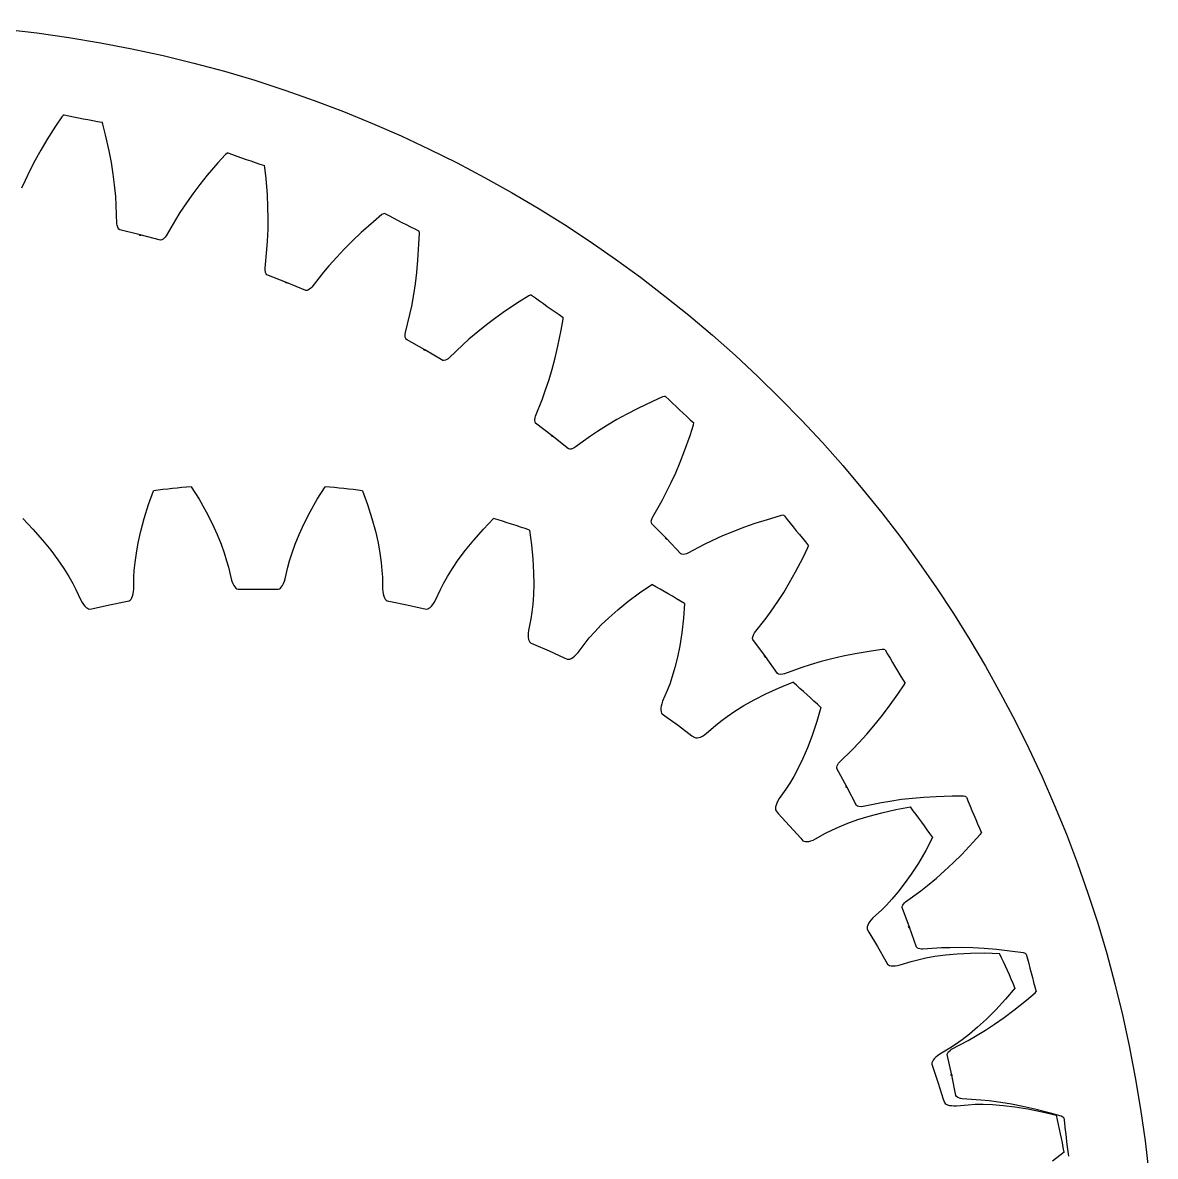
# Model space of a CAD drawing. Extents: x -25 to 25, y -25 to 25.
# Drawn here: x 2.91 to 25, y 2.88 to 25 of the extents above; entities that cross this region are included whole.
import ezdxf

# ---------------------------------------------------------------- set-up
doc = ezdxf.new("R2010")
doc.units = 0

msp = doc.modelspace()

# ---------------------------------------------------------------- linework, layer by layer
msp.add_circle((0, 0), 25)
msp.add_circle((0, 0), 25)
at = {"layer": 'layer0'}
for p, q in [((6.195, 15.947), (6.347, 15.702)), ((8.653, 15.702), (8.805, 15.947)), ((5.364, 15.598), (5.461, 15.87)), ((9.539, 15.87), (9.636, 15.598)), ((5.279, 15.329), (5.364, 15.598)), ((6.347, 15.702), (6.486, 15.456)), ((8.514, 15.456), (8.653, 15.702)), ((9.636, 15.598), (9.721, 15.329)), ((2.908, 15.327), (3.107, 15.119)), ((5.212, 15.081), (5.279, 15.329)), ((6.486, 15.456), (6.602, 15.227)), ((8.398, 15.227), (8.514, 15.456)), ((9.721, 15.329), (9.788, 15.081)), ((11.893, 15.119), (12.092, 15.327)), ((3.107, 15.119), (3.294, 14.907)), ((5.161, 14.855), (5.212, 15.081)), ((6.602, 15.227), (6.699, 15.016)), ((8.301, 15.016), (8.398, 15.227)), ((9.788, 15.081), (9.839, 14.855)), ((11.706, 14.907), (11.893, 15.119)), ((12.793, 15.099), (12.833, 14.813)), ((3.294, 14.907), (3.456, 14.708)), ((5.125, 14.652), (5.161, 14.855)), ((6.699, 15.016), (6.777, 14.826)), ((6.777, 14.826), (6.839, 14.655)), ((8.161, 14.655), (8.223, 14.826)), ((8.223, 14.826), (8.301, 15.016)), ((9.839, 14.855), (9.875, 14.652)), ((11.544, 14.708), (11.706, 14.907)), ((3.456, 14.708), (3.595, 14.522)), ((5.1, 14.472), (5.125, 14.652)), ((6.839, 14.655), (6.886, 14.504)), ((8.114, 14.504), (8.161, 14.655)), ((9.875, 14.652), (9.9, 14.472)), ((11.405, 14.522), (11.544, 14.708)), ((12.833, 14.813), (12.86, 14.532)), ((3.595, 14.522), (3.711, 14.351)), ((5.084, 14.315), (5.1, 14.472)), ((6.886, 14.504), (6.921, 14.375)), ((6.921, 14.375), (6.971, 14.153)), ((8.029, 14.153), (8.079, 14.375)), ((8.079, 14.375), (8.114, 14.504)), ((9.9, 14.472), (9.916, 14.315)), ((11.289, 14.351), (11.405, 14.522)), ((12.86, 14.532), (12.873, 14.276)), ((3.711, 14.351), (3.806, 14.197)), ((3.806, 14.197), (3.884, 14.06)), ((5.075, 13.954), (5.077, 14.182)), ((5.077, 14.182), (5.084, 14.315)), ((9.916, 14.315), (9.923, 14.182)), ((9.923, 14.182), (9.925, 13.954)), ((11.116, 14.06), (11.194, 14.197)), ((11.194, 14.197), (11.289, 14.351)), ((12.873, 14.276), (12.876, 14.044)), ((3.884, 14.06), (3.945, 13.941)), ((3.945, 13.941), (4.04, 13.733)), ((5.07, 13.901), (5.075, 13.954)), ((6.971, 14.153), (6.986, 14.102)), ((6.986, 14.102), (7.004, 14.059)), ((7.004, 14.059), (7.023, 14.023)), ((7.023, 14.023), (7.043, 13.993)), ((7.043, 13.993), (7.064, 13.971)), ((7.064, 13.971), (7.086, 13.955)), ((7.086, 13.955), (7.108, 13.947)), ((7.108, 13.947), (7.173, 13.946)), ((7.173, 13.946), (7.5, 13.95)), ((7.5, 13.95), (7.827, 13.946)), ((7.827, 13.946), (7.892, 13.947)), ((7.892, 13.947), (7.914, 13.955)), ((7.914, 13.955), (7.936, 13.971)), ((7.936, 13.971), (7.957, 13.993)), ((7.957, 13.993), (7.977, 14.023)), ((7.977, 14.023), (7.996, 14.059)), ((7.996, 14.059), (8.014, 14.102)), ((8.014, 14.102), (8.029, 14.153)), ((9.925, 13.954), (9.93, 13.901)), ((10.96, 13.733), (11.055, 13.941)), ((11.055, 13.941), (11.116, 14.06)), ((12.876, 14.044), (12.87, 13.838)), ((14.94, 13.875), (15.179, 14.037)), ((4.04, 13.733), (4.066, 13.688)), ((4.92, 13.709), (4.984, 13.723)), ((4.984, 13.723), (5.004, 13.736)), ((5.004, 13.736), (5.022, 13.756)), ((5.022, 13.756), (5.038, 13.782)), ((5.038, 13.782), (5.051, 13.815)), ((5.051, 13.815), (5.062, 13.855)), ((5.062, 13.855), (5.07, 13.901)), ((9.93, 13.901), (9.938, 13.855)), ((9.938, 13.855), (9.949, 13.815)), ((9.949, 13.815), (9.962, 13.782)), ((9.962, 13.782), (9.978, 13.756)), ((9.978, 13.756), (9.996, 13.736)), ((9.996, 13.736), (10.016, 13.723)), ((10.016, 13.723), (10.08, 13.709)), ((10.934, 13.688), (10.96, 13.733)), ((12.87, 13.838), (12.857, 13.657)), ((14.713, 13.707), (14.94, 13.875)), ((4.066, 13.688), (4.092, 13.649)), ((4.092, 13.649), (4.118, 13.617)), ((4.118, 13.617), (4.144, 13.592)), ((4.144, 13.592), (4.169, 13.575)), ((4.169, 13.575), (4.193, 13.564)), ((4.193, 13.564), (4.217, 13.56)), ((4.217, 13.56), (4.28, 13.573)), ((4.28, 13.573), (4.6, 13.645)), ((4.6, 13.645), (4.92, 13.709)), ((10.08, 13.709), (10.4, 13.645)), ((10.4, 13.645), (10.72, 13.573)), ((10.72, 13.573), (10.783, 13.56)), ((10.783, 13.56), (10.807, 13.564)), ((10.807, 13.564), (10.831, 13.575)), ((10.831, 13.575), (10.856, 13.592)), ((10.856, 13.592), (10.882, 13.617)), ((10.882, 13.617), (10.908, 13.649)), ((10.908, 13.649), (10.934, 13.688)), ((12.839, 13.5), (12.818, 13.368)), ((12.857, 13.657), (12.839, 13.5)), ((14.339, 13.392), (14.513, 13.545)), ((14.513, 13.545), (14.713, 13.707)), ((15.817, 13.668), (15.796, 13.381)), ((12.818, 13.368), (12.773, 13.145)), ((14.19, 13.25), (14.339, 13.392)), ((15.796, 13.381), (15.764, 13.1)), ((12.767, 13.092), (12.765, 13.045)), ((12.773, 13.145), (12.767, 13.092)), ((13.96, 13.001), (14.065, 13.119)), ((14.065, 13.119), (14.19, 13.25)), ((15.764, 13.1), (15.724, 12.846)), ((12.765, 13.045), (12.768, 13.004)), ((12.768, 13.004), (12.774, 12.969)), ((12.774, 12.969), (12.784, 12.94)), ((12.784, 12.94), (12.798, 12.917)), ((12.798, 12.917), (12.814, 12.9)), ((12.814, 12.9), (12.874, 12.874)), ((12.874, 12.874), (13.174, 12.744)), ((13.74, 12.714), (13.876, 12.897)), ((13.876, 12.897), (13.96, 13.001)), ((15.724, 12.846), (15.678, 12.619)), ((13.174, 12.744), (13.471, 12.607)), ((13.471, 12.607), (13.531, 12.581)), ((13.609, 12.597), (13.639, 12.616)), ((13.639, 12.616), (13.672, 12.642)), ((13.672, 12.642), (13.705, 12.674)), ((13.705, 12.674), (13.74, 12.714)), ((15.678, 12.619), (15.63, 12.419)), ((13.531, 12.581), (13.554, 12.58)), ((13.554, 12.58), (13.581, 12.585)), ((13.581, 12.585), (13.609, 12.597)), ((15.63, 12.419), (15.579, 12.245)), ((15.579, 12.245), (15.529, 12.095)), ((15.481, 11.97), (15.39, 11.761)), ((15.529, 12.095), (15.481, 11.97)), ((17.405, 11.908), (17.662, 12.025)), ((17.662, 12.025), (17.929, 12.134)), ((15.39, 11.761), (15.374, 11.711)), ((16.974, 11.678), (17.176, 11.791)), ((17.176, 11.791), (17.405, 11.908)), ((15.356, 11.625), (15.355, 11.589)), ((15.355, 11.589), (15.359, 11.559)), ((15.362, 11.666), (15.356, 11.625)), ((15.359, 11.559), (15.368, 11.533)), ((15.374, 11.711), (15.362, 11.666)), ((15.368, 11.533), (15.38, 11.514)), ((15.38, 11.514), (15.433, 11.475)), ((16.649, 11.468), (16.799, 11.569)), ((16.799, 11.569), (16.974, 11.678)), ((18.477, 11.641), (18.397, 11.364)), ((15.433, 11.475), (15.7, 11.286)), ((15.7, 11.286), (15.962, 11.09)), ((16.247, 11.139), (16.418, 11.29)), ((16.418, 11.29), (16.522, 11.374)), ((16.522, 11.374), (16.649, 11.468)), ((18.397, 11.364), (18.307, 11.096)), ((15.962, 11.09), (16.015, 11.053)), ((16.095, 11.052), (16.128, 11.064)), ((16.128, 11.064), (16.165, 11.082)), ((16.165, 11.082), (16.205, 11.107)), ((16.205, 11.107), (16.247, 11.139)), ((18.307, 11.096), (18.215, 10.856)), ((16.015, 11.053), (16.038, 11.046)), ((16.038, 11.046), (16.064, 11.046)), ((16.064, 11.046), (16.095, 11.052)), ((18.215, 10.856), (18.123, 10.643)), ((18.123, 10.643), (18.034, 10.457)), ((18.034, 10.457), (17.948, 10.297)), ((17.948, 10.297), (17.868, 10.161)), ((17.796, 10.049), (17.663, 9.863)), ((17.868, 10.161), (17.796, 10.049)), ((17.602, 9.737), (17.593, 9.703)), ((17.616, 9.776), (17.602, 9.737)), ((17.637, 9.818), (17.616, 9.776)), ((17.663, 9.863), (17.637, 9.818)), ((17.593, 9.703), (17.591, 9.672)), ((17.591, 9.672), (17.594, 9.646)), ((17.594, 9.646), (17.602, 9.624)), ((17.602, 9.624), (17.645, 9.575)), ((17.645, 9.575), (17.867, 9.334)), ((19.195, 9.453), (19.416, 9.522)), ((19.416, 9.522), (19.664, 9.588)), ((19.664, 9.588), (19.94, 9.649)), ((19.94, 9.649), (20.224, 9.7)), ((17.867, 9.334), (18.083, 9.089)), ((18.689, 9.249), (18.833, 9.315)), ((18.833, 9.315), (19.001, 9.383)), ((19.001, 9.383), (19.195, 9.453)), ((18.083, 9.089), (18.127, 9.041)), ((18.324, 9.055), (18.372, 9.077)), ((18.372, 9.077), (18.57, 9.189)), ((18.57, 9.189), (18.689, 9.249)), ((20.657, 9.104), (20.521, 8.85)), ((18.127, 9.041), (18.148, 9.03)), ((18.148, 9.03), (18.174, 9.024)), ((18.174, 9.024), (18.205, 9.024)), ((18.205, 9.024), (18.24, 9.028)), ((18.24, 9.028), (18.28, 9.039)), ((18.28, 9.039), (18.324, 9.055)), ((20.521, 8.85), (20.378, 8.606)), ((20.378, 8.606), (20.238, 8.391)), ((20.104, 8.202), (19.978, 8.039)), ((20.238, 8.391), (20.104, 8.202)), ((19.978, 8.039), (19.861, 7.9)), ((19.754, 7.784), (19.66, 7.689)), ((19.861, 7.9), (19.754, 7.784)), ((19.492, 7.535), (19.456, 7.496)), ((19.66, 7.689), (19.492, 7.535)), ((19.381, 7.363), (19.378, 7.336)), ((19.378, 7.336), (19.382, 7.313)), ((19.39, 7.392), (19.381, 7.363)), ((19.382, 7.313), (19.414, 7.256)), ((19.405, 7.424), (19.39, 7.392)), ((19.427, 7.459), (19.405, 7.424)), ((19.456, 7.496), (19.427, 7.459)), ((19.414, 7.256), (19.581, 6.975)), ((19.581, 6.975), (19.741, 6.69)), ((19.741, 6.69), (19.774, 6.634)), ((20.021, 6.618), (20.239, 6.687)), ((20.239, 6.687), (20.368, 6.721)), ((20.368, 6.721), (20.522, 6.755)), ((20.522, 6.755), (20.701, 6.787)), ((20.701, 6.787), (20.905, 6.815)), ((20.905, 6.815), (21.136, 6.836)), ((21.136, 6.836), (21.392, 6.849)), ((21.392, 6.849), (21.675, 6.852)), ((21.675, 6.852), (21.963, 6.843)), ((19.774, 6.634), (19.793, 6.619)), ((19.793, 6.619), (19.817, 6.608)), ((19.817, 6.608), (19.847, 6.601)), ((19.847, 6.601), (19.882, 6.598)), ((19.882, 6.598), (19.924, 6.6)), ((19.924, 6.6), (19.97, 6.606)), ((19.97, 6.606), (20.021, 6.618)), ((22.263, 6.169), (22.077, 5.949)), ((22.077, 5.949), (21.886, 5.741)), ((21.704, 5.559), (21.534, 5.402)), ((21.886, 5.741), (21.704, 5.559)), ((21.534, 5.402), (21.377, 5.269)), ((21.233, 5.157), (21.105, 5.066)), ((21.377, 5.269), (21.233, 5.157)), ((20.797, 4.877), (20.754, 4.846)), ((20.993, 4.993), (20.797, 4.877)), ((21.105, 5.066), (20.993, 4.993)), ((20.644, 4.706), (20.643, 4.683)), ((20.643, 4.683), (20.663, 4.621)), ((20.652, 4.732), (20.644, 4.706)), ((20.667, 4.759), (20.652, 4.732)), ((20.689, 4.787), (20.667, 4.759)), ((20.718, 4.816), (20.689, 4.787)), ((20.754, 4.846), (20.718, 4.816)), ((20.663, 4.621), (20.767, 4.311)), ((20.767, 4.311), (20.865, 3.999)), ((20.865, 3.999), (20.885, 3.937)), ((20.885, 3.937), (20.9, 3.918)), ((20.9, 3.918), (20.921, 3.903)), ((20.921, 3.903), (20.949, 3.89)), ((20.949, 3.89), (20.984, 3.879)), ((20.984, 3.879), (21.024, 3.873)), ((21.024, 3.873), (21.071, 3.869)), ((21.071, 3.869), (21.124, 3.87)), ((21.124, 3.87), (21.351, 3.892)), ((21.351, 3.892), (21.484, 3.899)), ((21.484, 3.899), (21.642, 3.9)), ((21.642, 3.9), (21.823, 3.894)), ((21.823, 3.894), (22.029, 3.879)), ((22.029, 3.879), (22.259, 3.852)), ((22.259, 3.852), (22.513, 3.811)), ((22.513, 3.811), (22.79, 3.755)), ((22.79, 3.755), (23.07, 3.686)), ((23.223, 2.965), (22.995, 2.788))]:
    msp.add_line(p, q, dxfattribs=at)
for start, end in [(94.68, 97.32), (82.68, 85.32), (70.68, 73.32), (58.68, 61.32), (46.68, 49.32), (34.68, 37.32), (22.68, 25.32), (10.68, 13.32)]:
    msp.add_arc((7.5, 0), 16, start, end, dxfattribs=at)
at = {"layer": 'layer1'}
for p, q in [((3.672, 23.164), (3.551, 22.982)), ((3.696, 23.191), (3.672, 23.164)), ((3.717, 23.203), (3.696, 23.191)), ((4.472, 23.023), (4.459, 23.057)), ((4.523, 22.811), (4.472, 23.023)), ((3.551, 22.982), (3.38, 22.716)), ((4.593, 22.502), (4.523, 22.811)), ((3.38, 22.716), (3.26, 22.513)), ((3.26, 22.513), (3.15, 22.316)), ((4.637, 22.27), (4.593, 22.502)), ((6.861, 22.428), (6.715, 22.264)), ((6.888, 22.451), (6.861, 22.428)), ((6.91, 22.46), (6.888, 22.451)), ((3.052, 22.126), (2.953, 21.919)), ((3.15, 22.316), (3.052, 22.126)), ((4.672, 22.047), (4.637, 22.27)), ((6.715, 22.264), (6.509, 22.024)), ((7.632, 22.177), (7.624, 22.212)), ((7.654, 21.959), (7.632, 22.177)), ((2.953, 21.919), (2.885, 21.769)), ((4.7, 21.835), (4.672, 22.047)), ((6.509, 22.024), (6.361, 21.84)), ((7.68, 21.644), (7.654, 21.959)), ((4.722, 21.607), (4.7, 21.835)), ((6.361, 21.84), (6.225, 21.66)), ((4.734, 21.443), (4.722, 21.607)), ((6.101, 21.486), (5.975, 21.295)), ((6.225, 21.66), (6.101, 21.486)), ((7.691, 21.408), (7.68, 21.644)), ((4.747, 21.078), (4.734, 21.443)), ((5.975, 21.295), (5.887, 21.156)), ((7.695, 21.183), (7.691, 21.408)), ((9.915, 21.255), (9.748, 21.113)), ((9.945, 21.274), (9.915, 21.255)), ((9.969, 21.279), (9.945, 21.274)), ((4.752, 21.05), (4.747, 21.078)), ((4.768, 20.994), (4.752, 21.05)), ((5.887, 21.156), (5.704, 20.84)), ((7.693, 20.969), (7.695, 21.183)), ((9.748, 21.113), (9.511, 20.904)), ((4.786, 20.969), (4.768, 20.994)), ((4.804, 20.956), (4.786, 20.969)), ((5.201, 20.861), (4.804, 20.956)), ((5.183, 20.855), (5.184, 20.86)), ((5.199, 20.851), (5.183, 20.855)), ((5.184, 20.86), (5.201, 20.861)), ((5.214, 20.847), (5.199, 20.851)), ((5.199, 20.851), (5.199, 20.851)), ((5.597, 20.758), (5.201, 20.861)), ((5.201, 20.861), (5.216, 20.852)), ((5.216, 20.852), (5.214, 20.847)), ((5.687, 20.816), (5.646, 20.776)), ((5.704, 20.84), (5.687, 20.816)), ((7.683, 20.74), (7.693, 20.969)), ((9.511, 20.904), (9.339, 20.742)), ((10.636, 20.68), (10.645, 20.899)), ((10.645, 20.899), (10.641, 20.935)), ((5.619, 20.761), (5.597, 20.758)), ((5.646, 20.776), (5.619, 20.761)), ((7.635, 20.213), (7.672, 20.575)), ((7.672, 20.575), (7.683, 20.74)), ((9.179, 20.583), (9.032, 20.428)), ((9.339, 20.742), (9.179, 20.583)), ((10.617, 20.364), (10.636, 20.68)), ((9.032, 20.428), (8.881, 20.256)), ((10.596, 20.129), (10.617, 20.364)), ((7.635, 20.183), (7.635, 20.213)), ((7.644, 20.127), (7.635, 20.183)), ((7.657, 20.099), (7.644, 20.127)), ((8.774, 20.13), (8.549, 19.843)), ((8.881, 20.256), (8.774, 20.13)), ((10.568, 19.906), (10.596, 20.129)), ((7.673, 20.083), (7.657, 20.099)), ((8.054, 19.934), (7.673, 20.083)), ((8.035, 19.93), (8.037, 19.935)), ((8.05, 19.925), (8.035, 19.93)), ((8.037, 19.935), (8.054, 19.934)), ((8.065, 19.918), (8.05, 19.925)), ((8.05, 19.925), (8.05, 19.925)), ((8.431, 19.777), (8.054, 19.934)), ((8.054, 19.934), (8.067, 19.923)), ((8.067, 19.923), (8.065, 19.918)), ((10.536, 19.694), (10.568, 19.906)), ((8.454, 19.777), (8.431, 19.777)), ((8.483, 19.788), (8.454, 19.777)), ((8.528, 19.822), (8.483, 19.788)), ((8.549, 19.843), (8.528, 19.822)), ((10.495, 19.469), (10.536, 19.694)), ((12.809, 19.683), (12.777, 19.668)), ((12.833, 19.685), (12.809, 19.683)), ((10.461, 19.307), (10.495, 19.469)), ((12.592, 19.551), (12.327, 19.377)), ((12.777, 19.668), (12.592, 19.551)), ((10.373, 18.953), (10.461, 19.307)), ((12.135, 19.241), (11.954, 19.105)), ((12.327, 19.377), (12.135, 19.241)), ((13.45, 19.214), (13.451, 19.25)), ((11.954, 19.105), (11.787, 18.972)), ((13.41, 18.999), (13.45, 19.214)), ((10.37, 18.924), (10.373, 18.953)), ((10.37, 18.867), (10.37, 18.924)), ((10.38, 18.838), (10.37, 18.867)), ((10.394, 18.82), (10.38, 18.838)), ((10.75, 18.619), (10.394, 18.82)), ((11.613, 18.823), (11.49, 18.713)), ((11.787, 18.972), (11.613, 18.823)), ((13.348, 18.689), (13.41, 18.999)), ((10.73, 18.618), (10.733, 18.623)), ((10.745, 18.611), (10.73, 18.618)), ((10.733, 18.623), (10.75, 18.619)), ((10.759, 18.602), (10.745, 18.611)), ((10.745, 18.611), (10.745, 18.611)), ((11.102, 18.411), (10.75, 18.619)), ((10.75, 18.619), (10.761, 18.606)), ((10.761, 18.606), (10.759, 18.602)), ((11.49, 18.713), (11.227, 18.46)), ((13.294, 18.459), (13.348, 18.689)), ((11.124, 18.408), (11.102, 18.411)), ((11.154, 18.414), (11.124, 18.408)), ((11.204, 18.442), (11.154, 18.414)), ((11.227, 18.46), (11.204, 18.442)), ((13.236, 18.241), (13.294, 18.459)), ((13.175, 18.036), (13.236, 18.241)), ((13.102, 17.819), (13.175, 18.036)), ((13.046, 17.664), (13.102, 17.819)), ((15.39, 17.698), (15.19, 17.608)), ((15.424, 17.709), (15.39, 17.698)), ((15.448, 17.707), (15.424, 17.709)), ((12.91, 17.325), (13.046, 17.664)), ((14.904, 17.473), (14.694, 17.365)), ((15.19, 17.608), (14.904, 17.473)), ((12.895, 17.24), (12.902, 17.297)), ((12.902, 17.297), (12.91, 17.325)), ((14.497, 17.256), (14.313, 17.147)), ((14.694, 17.365), (14.497, 17.256)), ((12.901, 17.21), (12.895, 17.24)), ((12.912, 17.19), (12.901, 17.21)), ((13.237, 16.942), (12.912, 17.19)), ((14.313, 17.147), (14.12, 17.024)), ((15.924, 16.948), (15.993, 17.155)), ((15.993, 17.155), (15.999, 17.191)), ((13.217, 16.944), (13.22, 16.948)), ((13.23, 16.934), (13.217, 16.944)), ((13.22, 16.948), (13.237, 16.942)), ((13.243, 16.924), (13.23, 16.934)), ((13.23, 16.934), (13.23, 16.934)), ((13.556, 16.687), (13.237, 16.942)), ((13.237, 16.942), (13.246, 16.928)), ((13.246, 16.928), (13.243, 16.924)), ((13.983, 16.932), (13.687, 16.718)), ((14.12, 17.024), (13.983, 16.932)), ((15.819, 16.649), (15.924, 16.948)), ((13.578, 16.681), (13.556, 16.687)), ((13.608, 16.683), (13.578, 16.681)), ((13.662, 16.704), (13.608, 16.683)), ((13.687, 16.718), (13.662, 16.704)), ((15.734, 16.429), (15.819, 16.649)), ((15.646, 16.221), (15.734, 16.429)), ((15.557, 16.027), (15.646, 16.221)), ((15.455, 15.822), (15.557, 16.027)), ((15.378, 15.676), (15.455, 15.822)), ((15.196, 15.36), (15.378, 15.676)), ((15.169, 15.278), (15.184, 15.333)), ((15.17, 15.247), (15.169, 15.278)), ((15.184, 15.333), (15.196, 15.36)), ((17.493, 15.323), (17.191, 15.228)), ((17.703, 15.384), (17.493, 15.323)), ((17.739, 15.39), (17.703, 15.384)), ((17.762, 15.385), (17.739, 15.39)), ((15.179, 15.226), (15.17, 15.247)), ((15.466, 14.935), (15.179, 15.226)), ((16.758, 15.07), (16.56, 14.988)), ((16.968, 15.151), (16.758, 15.07)), ((17.191, 15.228), (16.968, 15.151)), ((15.447, 14.939), (15.45, 14.943)), ((15.458, 14.928), (15.447, 14.939)), ((15.45, 14.943), (15.466, 14.935)), ((15.469, 14.916), (15.458, 14.928)), ((15.458, 14.928), (15.458, 14.928)), ((15.746, 14.638), (15.466, 14.935)), ((15.466, 14.935), (15.473, 14.919)), ((15.473, 14.919), (15.469, 14.916)), ((16.203, 14.821), (15.881, 14.65)), ((16.352, 14.893), (16.203, 14.821)), ((16.56, 14.988), (16.352, 14.893)), ((15.767, 14.629), (15.746, 14.638)), ((15.798, 14.627), (15.767, 14.629)), ((15.854, 14.64), (15.798, 14.627)), ((15.881, 14.65), (15.854, 14.64)), ((18.128, 14.566), (18.225, 14.763)), ((18.225, 14.763), (18.236, 14.797)), ((17.982, 14.285), (18.128, 14.566)), ((17.867, 14.079), (17.982, 14.285)), ((17.751, 13.886), (17.867, 14.079)), ((17.636, 13.706), (17.751, 13.886)), ((17.41, 13.383), (17.506, 13.517)), ((17.506, 13.517), (17.636, 13.706)), ((17.185, 13.096), (17.41, 13.383)), ((17.148, 13.018), (17.17, 13.071)), ((17.17, 13.071), (17.185, 13.096)), ((17.145, 12.987), (17.148, 13.018)), ((17.15, 12.965), (17.145, 12.987)), ((17.394, 12.637), (17.15, 12.965)), ((17.376, 12.644), (17.38, 12.647)), ((17.386, 12.631), (17.376, 12.644)), ((17.38, 12.647), (17.394, 12.637)), ((17.395, 12.618), (17.386, 12.631)), ((17.386, 12.631), (17.386, 12.631)), ((17.63, 12.304), (17.394, 12.637)), ((17.394, 12.637), (17.399, 12.621)), ((17.399, 12.621), (17.395, 12.618)), ((18.912, 12.642), (18.692, 12.591)), ((19.143, 12.688), (18.912, 12.642)), ((19.455, 12.739), (19.143, 12.688)), ((19.672, 12.771), (19.455, 12.739)), ((19.708, 12.771), (19.672, 12.771)), ((19.73, 12.763), (19.708, 12.771)), ((18.108, 12.422), (17.765, 12.298)), ((18.265, 12.472), (18.108, 12.422)), ((18.485, 12.537), (18.265, 12.472)), ((18.692, 12.591), (18.485, 12.537)), ((17.65, 12.292), (17.63, 12.304)), ((17.68, 12.286), (17.65, 12.292)), ((17.737, 12.291), (17.68, 12.286)), ((17.765, 12.298), (17.737, 12.291)), ((19.979, 11.902), (20.102, 12.083)), ((20.102, 12.083), (20.118, 12.115)), ((19.795, 11.644), (19.979, 11.902)), ((19.653, 11.456), (19.795, 11.644)), ((19.372, 11.118), (19.511, 11.28)), ((19.511, 11.28), (19.653, 11.456)), ((19.217, 10.949), (19.372, 11.118)), ((19.103, 10.83), (19.217, 10.949)), ((18.841, 10.576), (19.103, 10.83)), ((18.785, 10.475), (18.793, 10.505)), ((18.787, 10.452), (18.785, 10.475)), ((18.983, 10.094), (18.787, 10.452)), ((18.793, 10.505), (18.822, 10.554)), ((18.822, 10.554), (18.841, 10.576)), ((18.966, 10.103), (18.971, 10.105)), ((18.974, 10.089), (18.966, 10.103)), ((18.971, 10.105), (18.983, 10.094)), ((18.981, 10.074), (18.974, 10.089)), ((18.974, 10.089), (18.974, 10.089)), ((18.986, 10.077), (18.981, 10.074)), ((19.171, 9.731), (18.983, 10.094)), ((18.983, 10.094), (18.986, 10.077)), ((19.661, 9.781), (19.304, 9.706)), ((19.823, 9.809), (19.661, 9.781)), ((20.05, 9.843), (19.823, 9.809)), ((20.262, 9.867), (20.05, 9.843)), ((20.487, 9.887), (20.262, 9.867)), ((20.723, 9.9), (20.487, 9.887)), ((21.039, 9.908), (20.723, 9.9)), ((21.258, 9.909), (21.039, 9.908)), ((21.293, 9.904), (21.258, 9.909)), ((21.315, 9.893), (21.293, 9.904)), ((19.189, 9.716), (19.171, 9.731)), ((19.217, 9.706), (19.189, 9.716)), ((19.275, 9.703), (19.217, 9.706)), ((19.304, 9.706), (19.275, 9.703)), ((21.441, 9.006), (21.588, 9.167)), ((21.588, 9.167), (21.608, 9.197)), ((21.223, 8.775), (21.441, 9.006)), ((21.056, 8.609), (21.223, 8.775)), ((20.73, 8.314), (20.891, 8.455)), ((20.891, 8.455), (21.056, 8.609)), ((20.554, 8.168), (20.73, 8.314)), ((20.129, 7.851), (20.424, 8.066)), ((20.424, 8.066), (20.554, 8.168)), ((20.059, 7.736), (20.06, 7.759)), ((20.06, 7.759), (20.072, 7.787)), ((20.072, 7.787), (20.108, 7.832)), ((20.108, 7.832), (20.129, 7.851)), ((20.203, 7.353), (20.059, 7.736)), ((20.188, 7.365), (20.192, 7.367)), ((20.194, 7.35), (20.188, 7.365)), ((20.192, 7.367), (20.203, 7.353)), ((20.199, 7.334), (20.194, 7.35)), ((20.194, 7.35), (20.194, 7.35)), ((20.203, 7.336), (20.199, 7.334)), ((20.339, 6.968), (20.203, 7.353)), ((20.203, 7.353), (20.203, 7.336)), ((20.354, 6.951), (20.339, 6.968)), ((20.381, 6.937), (20.354, 6.951)), ((20.438, 6.926), (20.381, 6.937)), ((20.467, 6.924), (20.438, 6.926)), ((20.831, 6.949), (20.467, 6.924)), ((20.996, 6.955), (20.831, 6.949)), ((21.224, 6.956), (20.996, 6.955)), ((21.438, 6.951), (21.224, 6.956)), ((21.663, 6.939), (21.438, 6.951)), ((21.899, 6.92), (21.663, 6.939)), ((22.213, 6.883), (21.899, 6.92)), ((22.43, 6.854), (22.213, 6.883)), ((22.465, 6.844), (22.43, 6.854)), ((22.484, 6.831), (22.465, 6.844)), ((22.485, 5.934), (22.654, 6.074)), ((22.654, 6.074), (22.678, 6.1)), ((22.238, 5.736), (22.485, 5.934)), ((21.864, 5.466), (22.049, 5.595)), ((22.049, 5.595), (22.238, 5.736)), ((21.491, 5.228), (21.686, 5.348)), ((21.686, 5.348), (21.864, 5.466)), ((21.026, 4.973), (21.348, 5.145)), ((21.348, 5.145), (21.491, 5.228)), ((20.941, 4.869), (20.945, 4.891)), ((21.03, 4.47), (20.941, 4.869)), ((20.945, 4.891), (20.96, 4.918)), ((20.96, 4.918), (21.002, 4.957)), ((21.002, 4.957), (21.026, 4.973)), ((21.016, 4.484), (21.021, 4.485)), ((21.02, 4.468), (21.016, 4.484)), ((21.023, 4.452), (21.02, 4.468)), ((21.02, 4.468), (21.02, 4.468)), ((21.021, 4.485), (21.03, 4.47)), ((21.028, 4.453), (21.023, 4.452)), ((21.03, 4.47), (21.028, 4.453)), ((21.111, 4.069), (21.03, 4.47)), ((21.124, 4.051), (21.111, 4.069)), ((21.148, 4.033), (21.124, 4.051)), ((21.203, 4.014), (21.148, 4.033)), ((21.231, 4.009), (21.203, 4.014)), ((21.595, 3.983), (21.231, 4.009)), ((21.759, 3.965), (21.595, 3.983)), ((21.986, 3.935), (21.759, 3.965)), ((22.197, 3.9), (21.986, 3.935)), ((22.418, 3.857), (22.197, 3.9)), ((22.649, 3.805), (22.418, 3.857)), ((22.955, 3.725), (22.649, 3.805)), ((23.165, 3.665), (22.955, 3.725)), ((23.199, 3.651), (23.165, 3.665)), ((23.216, 3.635), (23.199, 3.651))]:
    msp.add_line(p, q, dxfattribs=at)
for centre, start, end in [((8.911, 47.657), 258.0088, 259.7411), ((15.457, 45.953), 250.0088, 251.7411), ((21.702, 43.355), 242.0088, 243.7411), ((27.525, 39.913), 234.0088, 235.7411), ((32.812, 35.694), 226.0088, 227.7411), ((37.46, 30.78), 218.0088, 219.7411), ((41.379, 25.267), 210.0088, 211.7411), ((44.493, 19.262), 202.0088, 203.7411), ((46.74, 12.882), 194.0088, 195.7411), ((48.078, 6.252), 186.0088, 187.7411)]:
    msp.add_arc(centre, 25, start, end, dxfattribs=at)
at = {"layer": 'layer2'}
for p, q in [((6.195, 15.947), (6.347, 15.702)), ((8.653, 15.702), (8.805, 15.947)), ((5.364, 15.598), (5.461, 15.87)), ((9.539, 15.87), (9.636, 15.598)), ((5.279, 15.329), (5.364, 15.598)), ((6.347, 15.702), (6.486, 15.456)), ((8.514, 15.456), (8.653, 15.702)), ((9.636, 15.598), (9.721, 15.329)), ((2.908, 15.327), (3.107, 15.119)), ((5.212, 15.081), (5.279, 15.329)), ((6.486, 15.456), (6.602, 15.227)), ((8.398, 15.227), (8.514, 15.456)), ((9.721, 15.329), (9.788, 15.081)), ((11.893, 15.119), (12.092, 15.327)), ((3.107, 15.119), (3.294, 14.907)), ((5.161, 14.855), (5.212, 15.081)), ((6.602, 15.227), (6.699, 15.016)), ((8.301, 15.016), (8.398, 15.227)), ((9.788, 15.081), (9.839, 14.855)), ((11.706, 14.907), (11.893, 15.119)), ((12.793, 15.099), (12.833, 14.813)), ((3.294, 14.907), (3.456, 14.708)), ((5.125, 14.652), (5.161, 14.855)), ((6.699, 15.016), (6.777, 14.826)), ((6.777, 14.826), (6.839, 14.655)), ((8.161, 14.655), (8.223, 14.826)), ((8.223, 14.826), (8.301, 15.016)), ((9.839, 14.855), (9.875, 14.652)), ((11.544, 14.708), (11.706, 14.907)), ((3.456, 14.708), (3.595, 14.522)), ((5.1, 14.472), (5.125, 14.652)), ((6.839, 14.655), (6.886, 14.504)), ((8.114, 14.504), (8.161, 14.655)), ((9.875, 14.652), (9.9, 14.472)), ((11.405, 14.522), (11.544, 14.708)), ((12.833, 14.813), (12.86, 14.532)), ((3.595, 14.522), (3.711, 14.351)), ((5.084, 14.315), (5.1, 14.472)), ((6.886, 14.504), (6.921, 14.375)), ((6.921, 14.375), (6.971, 14.153)), ((8.029, 14.153), (8.079, 14.375)), ((8.079, 14.375), (8.114, 14.504)), ((9.9, 14.472), (9.916, 14.315)), ((11.289, 14.351), (11.405, 14.522)), ((12.86, 14.532), (12.873, 14.276)), ((3.711, 14.351), (3.806, 14.197)), ((3.806, 14.197), (3.884, 14.06)), ((5.075, 13.954), (5.077, 14.182)), ((5.077, 14.182), (5.084, 14.315)), ((9.916, 14.315), (9.923, 14.182)), ((9.923, 14.182), (9.925, 13.954)), ((11.116, 14.06), (11.194, 14.197)), ((11.194, 14.197), (11.289, 14.351)), ((12.873, 14.276), (12.876, 14.044)), ((3.884, 14.06), (3.945, 13.941)), ((3.945, 13.941), (4.04, 13.733)), ((5.07, 13.901), (5.075, 13.954)), ((6.971, 14.153), (6.986, 14.102)), ((6.986, 14.102), (7.004, 14.059)), ((7.004, 14.059), (7.023, 14.023)), ((7.023, 14.023), (7.043, 13.993)), ((7.043, 13.993), (7.064, 13.971)), ((7.064, 13.971), (7.086, 13.955)), ((7.086, 13.955), (7.108, 13.947)), ((7.108, 13.947), (7.173, 13.946)), ((7.173, 13.946), (7.5, 13.95)), ((7.5, 13.95), (7.827, 13.946)), ((7.827, 13.946), (7.892, 13.947)), ((7.892, 13.947), (7.914, 13.955)), ((7.914, 13.955), (7.936, 13.971)), ((7.936, 13.971), (7.957, 13.993)), ((7.957, 13.993), (7.977, 14.023)), ((7.977, 14.023), (7.996, 14.059)), ((7.996, 14.059), (8.014, 14.102)), ((8.014, 14.102), (8.029, 14.153)), ((9.925, 13.954), (9.93, 13.901)), ((10.96, 13.733), (11.055, 13.941)), ((11.055, 13.941), (11.116, 14.06)), ((12.876, 14.044), (12.87, 13.838)), ((14.94, 13.875), (15.179, 14.037)), ((4.04, 13.733), (4.066, 13.688)), ((4.92, 13.709), (4.984, 13.723)), ((4.984, 13.723), (5.004, 13.736)), ((5.004, 13.736), (5.022, 13.756)), ((5.022, 13.756), (5.038, 13.782)), ((5.038, 13.782), (5.051, 13.815)), ((5.051, 13.815), (5.062, 13.855)), ((5.062, 13.855), (5.07, 13.901)), ((9.93, 13.901), (9.938, 13.855)), ((9.938, 13.855), (9.949, 13.815)), ((9.949, 13.815), (9.962, 13.782)), ((9.962, 13.782), (9.978, 13.756)), ((9.978, 13.756), (9.996, 13.736)), ((9.996, 13.736), (10.016, 13.723)), ((10.016, 13.723), (10.08, 13.709)), ((10.934, 13.688), (10.96, 13.733)), ((12.87, 13.838), (12.857, 13.657)), ((14.713, 13.707), (14.94, 13.875)), ((4.066, 13.688), (4.092, 13.649)), ((4.092, 13.649), (4.118, 13.617)), ((4.118, 13.617), (4.144, 13.592)), ((4.144, 13.592), (4.169, 13.575)), ((4.169, 13.575), (4.193, 13.564)), ((4.193, 13.564), (4.217, 13.56)), ((4.217, 13.56), (4.28, 13.573)), ((4.28, 13.573), (4.6, 13.645)), ((4.6, 13.645), (4.92, 13.709)), ((10.08, 13.709), (10.4, 13.645)), ((10.4, 13.645), (10.72, 13.573)), ((10.72, 13.573), (10.783, 13.56)), ((10.783, 13.56), (10.807, 13.564)), ((10.807, 13.564), (10.831, 13.575)), ((10.831, 13.575), (10.856, 13.592)), ((10.856, 13.592), (10.882, 13.617)), ((10.882, 13.617), (10.908, 13.649)), ((10.908, 13.649), (10.934, 13.688)), ((12.839, 13.5), (12.818, 13.368)), ((12.857, 13.657), (12.839, 13.5)), ((14.339, 13.392), (14.513, 13.545)), ((14.513, 13.545), (14.713, 13.707)), ((15.817, 13.668), (15.796, 13.381)), ((12.818, 13.368), (12.773, 13.145)), ((14.19, 13.25), (14.339, 13.392)), ((15.796, 13.381), (15.764, 13.1)), ((12.767, 13.092), (12.765, 13.045)), ((12.773, 13.145), (12.767, 13.092)), ((13.96, 13.001), (14.065, 13.119)), ((14.065, 13.119), (14.19, 13.25)), ((15.764, 13.1), (15.724, 12.846)), ((12.765, 13.045), (12.768, 13.004)), ((12.768, 13.004), (12.774, 12.969)), ((12.774, 12.969), (12.784, 12.94)), ((12.784, 12.94), (12.798, 12.917)), ((12.798, 12.917), (12.814, 12.9)), ((12.814, 12.9), (12.874, 12.874)), ((12.874, 12.874), (13.174, 12.744)), ((13.74, 12.714), (13.876, 12.897)), ((13.876, 12.897), (13.96, 13.001)), ((15.724, 12.846), (15.678, 12.619)), ((13.174, 12.744), (13.471, 12.607)), ((13.471, 12.607), (13.531, 12.581)), ((13.609, 12.597), (13.639, 12.616)), ((13.639, 12.616), (13.672, 12.642)), ((13.672, 12.642), (13.705, 12.674)), ((13.705, 12.674), (13.74, 12.714)), ((15.678, 12.619), (15.63, 12.419)), ((13.531, 12.581), (13.554, 12.58)), ((13.554, 12.58), (13.581, 12.585)), ((13.581, 12.585), (13.609, 12.597)), ((15.63, 12.419), (15.579, 12.245)), ((15.579, 12.245), (15.529, 12.095)), ((15.481, 11.97), (15.39, 11.761)), ((15.529, 12.095), (15.481, 11.97)), ((17.405, 11.908), (17.662, 12.025)), ((17.662, 12.025), (17.929, 12.134)), ((15.39, 11.761), (15.374, 11.711)), ((16.974, 11.678), (17.176, 11.791)), ((17.176, 11.791), (17.405, 11.908)), ((15.356, 11.625), (15.355, 11.589)), ((15.355, 11.589), (15.359, 11.559)), ((15.362, 11.666), (15.356, 11.625)), ((15.359, 11.559), (15.368, 11.533)), ((15.374, 11.711), (15.362, 11.666)), ((15.368, 11.533), (15.38, 11.514)), ((15.38, 11.514), (15.433, 11.475)), ((16.649, 11.468), (16.799, 11.569)), ((16.799, 11.569), (16.974, 11.678)), ((18.477, 11.641), (18.397, 11.364)), ((15.433, 11.475), (15.7, 11.286)), ((15.7, 11.286), (15.962, 11.09)), ((16.247, 11.139), (16.418, 11.29)), ((16.418, 11.29), (16.522, 11.374)), ((16.522, 11.374), (16.649, 11.468)), ((18.397, 11.364), (18.307, 11.096)), ((15.962, 11.09), (16.015, 11.053)), ((16.095, 11.052), (16.128, 11.064)), ((16.128, 11.064), (16.165, 11.082)), ((16.165, 11.082), (16.205, 11.107)), ((16.205, 11.107), (16.247, 11.139)), ((18.307, 11.096), (18.215, 10.856)), ((16.015, 11.053), (16.038, 11.046)), ((16.038, 11.046), (16.064, 11.046)), ((16.064, 11.046), (16.095, 11.052)), ((18.215, 10.856), (18.123, 10.643)), ((18.123, 10.643), (18.034, 10.457)), ((18.034, 10.457), (17.948, 10.297)), ((17.948, 10.297), (17.868, 10.161)), ((17.796, 10.049), (17.663, 9.863)), ((17.868, 10.161), (17.796, 10.049)), ((17.602, 9.737), (17.593, 9.703)), ((17.616, 9.776), (17.602, 9.737)), ((17.637, 9.818), (17.616, 9.776)), ((17.663, 9.863), (17.637, 9.818)), ((17.593, 9.703), (17.591, 9.672)), ((17.591, 9.672), (17.594, 9.646)), ((17.594, 9.646), (17.602, 9.624)), ((17.602, 9.624), (17.645, 9.575)), ((17.645, 9.575), (17.867, 9.334)), ((19.195, 9.453), (19.416, 9.522)), ((19.416, 9.522), (19.664, 9.588)), ((19.664, 9.588), (19.94, 9.649)), ((19.94, 9.649), (20.224, 9.7)), ((17.867, 9.334), (18.083, 9.089)), ((18.689, 9.249), (18.833, 9.315)), ((18.833, 9.315), (19.001, 9.383)), ((19.001, 9.383), (19.195, 9.453)), ((18.083, 9.089), (18.127, 9.041)), ((18.324, 9.055), (18.372, 9.077)), ((18.372, 9.077), (18.57, 9.189)), ((18.57, 9.189), (18.689, 9.249)), ((20.657, 9.104), (20.521, 8.85)), ((18.127, 9.041), (18.148, 9.03)), ((18.148, 9.03), (18.174, 9.024)), ((18.174, 9.024), (18.205, 9.024)), ((18.205, 9.024), (18.24, 9.028)), ((18.24, 9.028), (18.28, 9.039)), ((18.28, 9.039), (18.324, 9.055)), ((20.521, 8.85), (20.378, 8.606)), ((20.378, 8.606), (20.238, 8.391)), ((20.104, 8.202), (19.978, 8.039)), ((20.238, 8.391), (20.104, 8.202)), ((19.978, 8.039), (19.861, 7.9)), ((19.754, 7.784), (19.66, 7.689)), ((19.861, 7.9), (19.754, 7.784)), ((19.492, 7.535), (19.456, 7.496)), ((19.66, 7.689), (19.492, 7.535)), ((19.381, 7.363), (19.378, 7.336)), ((19.378, 7.336), (19.382, 7.313)), ((19.39, 7.392), (19.381, 7.363)), ((19.382, 7.313), (19.414, 7.256)), ((19.405, 7.424), (19.39, 7.392)), ((19.427, 7.459), (19.405, 7.424)), ((19.456, 7.496), (19.427, 7.459)), ((19.414, 7.256), (19.581, 6.975)), ((19.581, 6.975), (19.741, 6.69)), ((19.741, 6.69), (19.774, 6.634)), ((20.021, 6.618), (20.239, 6.687)), ((20.239, 6.687), (20.368, 6.721)), ((20.368, 6.721), (20.522, 6.755)), ((20.522, 6.755), (20.701, 6.787)), ((20.701, 6.787), (20.905, 6.815)), ((20.905, 6.815), (21.136, 6.836)), ((21.136, 6.836), (21.392, 6.849)), ((21.392, 6.849), (21.675, 6.852)), ((21.675, 6.852), (21.963, 6.843)), ((19.774, 6.634), (19.793, 6.619)), ((19.793, 6.619), (19.817, 6.608)), ((19.817, 6.608), (19.847, 6.601)), ((19.847, 6.601), (19.882, 6.598)), ((19.882, 6.598), (19.924, 6.6)), ((19.924, 6.6), (19.97, 6.606)), ((19.97, 6.606), (20.021, 6.618)), ((22.263, 6.169), (22.077, 5.949)), ((22.077, 5.949), (21.886, 5.741)), ((21.704, 5.559), (21.534, 5.402)), ((21.886, 5.741), (21.704, 5.559)), ((21.534, 5.402), (21.377, 5.269)), ((21.233, 5.157), (21.105, 5.066)), ((21.377, 5.269), (21.233, 5.157)), ((20.797, 4.877), (20.754, 4.846)), ((20.993, 4.993), (20.797, 4.877)), ((21.105, 5.066), (20.993, 4.993)), ((20.644, 4.706), (20.643, 4.683)), ((20.643, 4.683), (20.663, 4.621)), ((20.652, 4.732), (20.644, 4.706)), ((20.667, 4.759), (20.652, 4.732)), ((20.689, 4.787), (20.667, 4.759)), ((20.718, 4.816), (20.689, 4.787)), ((20.754, 4.846), (20.718, 4.816)), ((20.663, 4.621), (20.767, 4.311)), ((20.767, 4.311), (20.865, 3.999)), ((20.865, 3.999), (20.885, 3.937)), ((20.885, 3.937), (20.9, 3.918)), ((20.9, 3.918), (20.921, 3.903)), ((20.921, 3.903), (20.949, 3.89)), ((20.949, 3.89), (20.984, 3.879)), ((20.984, 3.879), (21.024, 3.873)), ((21.024, 3.873), (21.071, 3.869)), ((21.071, 3.869), (21.124, 3.87)), ((21.124, 3.87), (21.351, 3.892)), ((21.351, 3.892), (21.484, 3.899)), ((21.484, 3.899), (21.642, 3.9)), ((21.642, 3.9), (21.823, 3.894)), ((21.823, 3.894), (22.029, 3.879)), ((22.029, 3.879), (22.259, 3.852)), ((22.259, 3.852), (22.513, 3.811)), ((22.513, 3.811), (22.79, 3.755)), ((22.79, 3.755), (23.07, 3.686)), ((23.223, 2.965), (22.995, 2.788))]:
    msp.add_line(p, q, dxfattribs=at)
for start, end in [(94.68, 97.32), (82.68, 85.32), (70.68, 73.32), (58.68, 61.32), (46.68, 49.32), (34.68, 37.32), (22.68, 25.32), (10.68, 13.32)]:
    msp.add_arc((7.5, 0), 16, start, end, dxfattribs=at)
at = {"layer": 'layer3'}
for p, q in [((3.672, 23.164), (3.551, 22.982)), ((3.696, 23.191), (3.672, 23.164)), ((3.717, 23.203), (3.696, 23.191)), ((4.472, 23.023), (4.459, 23.057)), ((4.523, 22.811), (4.472, 23.023)), ((3.551, 22.982), (3.38, 22.716)), ((4.593, 22.502), (4.523, 22.811)), ((3.38, 22.716), (3.26, 22.513)), ((3.26, 22.513), (3.15, 22.316)), ((4.637, 22.27), (4.593, 22.502)), ((6.861, 22.428), (6.715, 22.264)), ((6.888, 22.451), (6.861, 22.428)), ((6.91, 22.46), (6.888, 22.451)), ((3.052, 22.126), (2.953, 21.919)), ((3.15, 22.316), (3.052, 22.126)), ((4.672, 22.047), (4.637, 22.27)), ((6.715, 22.264), (6.509, 22.024)), ((7.632, 22.177), (7.624, 22.212)), ((7.654, 21.959), (7.632, 22.177)), ((2.953, 21.919), (2.885, 21.769)), ((4.7, 21.835), (4.672, 22.047)), ((6.509, 22.024), (6.361, 21.84)), ((7.68, 21.644), (7.654, 21.959)), ((4.722, 21.607), (4.7, 21.835)), ((6.361, 21.84), (6.225, 21.66)), ((4.734, 21.443), (4.722, 21.607)), ((6.101, 21.486), (5.975, 21.295)), ((6.225, 21.66), (6.101, 21.486)), ((7.691, 21.408), (7.68, 21.644)), ((4.747, 21.078), (4.734, 21.443)), ((5.975, 21.295), (5.887, 21.156)), ((7.695, 21.183), (7.691, 21.408)), ((9.915, 21.255), (9.748, 21.113)), ((9.945, 21.274), (9.915, 21.255)), ((9.969, 21.279), (9.945, 21.274)), ((4.752, 21.05), (4.747, 21.078)), ((4.768, 20.994), (4.752, 21.05)), ((5.887, 21.156), (5.704, 20.84)), ((7.693, 20.969), (7.695, 21.183)), ((9.748, 21.113), (9.511, 20.904)), ((4.786, 20.969), (4.768, 20.994)), ((4.804, 20.956), (4.786, 20.969)), ((5.201, 20.861), (4.804, 20.956)), ((5.183, 20.855), (5.184, 20.86)), ((5.199, 20.851), (5.183, 20.855)), ((5.184, 20.86), (5.201, 20.861)), ((5.214, 20.847), (5.199, 20.851)), ((5.199, 20.851), (5.199, 20.851)), ((5.597, 20.758), (5.201, 20.861)), ((5.201, 20.861), (5.216, 20.852)), ((5.216, 20.852), (5.214, 20.847)), ((5.687, 20.816), (5.646, 20.776)), ((5.704, 20.84), (5.687, 20.816)), ((7.683, 20.74), (7.693, 20.969)), ((9.511, 20.904), (9.339, 20.742)), ((10.636, 20.68), (10.645, 20.899)), ((10.645, 20.899), (10.641, 20.935)), ((5.619, 20.761), (5.597, 20.758)), ((5.646, 20.776), (5.619, 20.761)), ((7.635, 20.213), (7.672, 20.575)), ((7.672, 20.575), (7.683, 20.74)), ((9.179, 20.583), (9.032, 20.428)), ((9.339, 20.742), (9.179, 20.583)), ((10.617, 20.364), (10.636, 20.68)), ((9.032, 20.428), (8.881, 20.256)), ((10.596, 20.129), (10.617, 20.364)), ((7.635, 20.183), (7.635, 20.213)), ((7.644, 20.127), (7.635, 20.183)), ((7.657, 20.099), (7.644, 20.127)), ((8.774, 20.13), (8.549, 19.843)), ((8.881, 20.256), (8.774, 20.13)), ((10.568, 19.906), (10.596, 20.129)), ((7.673, 20.083), (7.657, 20.099)), ((8.054, 19.934), (7.673, 20.083)), ((8.035, 19.93), (8.037, 19.935)), ((8.05, 19.925), (8.035, 19.93)), ((8.037, 19.935), (8.054, 19.934)), ((8.065, 19.918), (8.05, 19.925)), ((8.05, 19.925), (8.05, 19.925)), ((8.431, 19.777), (8.054, 19.934)), ((8.054, 19.934), (8.067, 19.923)), ((8.067, 19.923), (8.065, 19.918)), ((10.536, 19.694), (10.568, 19.906)), ((8.454, 19.777), (8.431, 19.777)), ((8.483, 19.788), (8.454, 19.777)), ((8.528, 19.822), (8.483, 19.788)), ((8.549, 19.843), (8.528, 19.822)), ((10.495, 19.469), (10.536, 19.694)), ((12.809, 19.683), (12.777, 19.668)), ((12.833, 19.685), (12.809, 19.683)), ((10.461, 19.307), (10.495, 19.469)), ((12.592, 19.551), (12.327, 19.377)), ((12.777, 19.668), (12.592, 19.551)), ((10.373, 18.953), (10.461, 19.307)), ((12.135, 19.241), (11.954, 19.105)), ((12.327, 19.377), (12.135, 19.241)), ((13.45, 19.214), (13.451, 19.25)), ((11.954, 19.105), (11.787, 18.972)), ((13.41, 18.999), (13.45, 19.214)), ((10.37, 18.924), (10.373, 18.953)), ((10.37, 18.867), (10.37, 18.924)), ((10.38, 18.838), (10.37, 18.867)), ((10.394, 18.82), (10.38, 18.838)), ((10.75, 18.619), (10.394, 18.82)), ((11.613, 18.823), (11.49, 18.713)), ((11.787, 18.972), (11.613, 18.823)), ((13.348, 18.689), (13.41, 18.999)), ((10.73, 18.618), (10.733, 18.623)), ((10.745, 18.611), (10.73, 18.618)), ((10.733, 18.623), (10.75, 18.619)), ((10.759, 18.602), (10.745, 18.611)), ((10.745, 18.611), (10.745, 18.611)), ((11.102, 18.411), (10.75, 18.619)), ((10.75, 18.619), (10.761, 18.606)), ((10.761, 18.606), (10.759, 18.602)), ((11.49, 18.713), (11.227, 18.46)), ((13.294, 18.459), (13.348, 18.689)), ((11.124, 18.408), (11.102, 18.411)), ((11.154, 18.414), (11.124, 18.408)), ((11.204, 18.442), (11.154, 18.414)), ((11.227, 18.46), (11.204, 18.442)), ((13.236, 18.241), (13.294, 18.459)), ((13.175, 18.036), (13.236, 18.241)), ((13.102, 17.819), (13.175, 18.036)), ((13.046, 17.664), (13.102, 17.819)), ((15.39, 17.698), (15.19, 17.608)), ((15.424, 17.709), (15.39, 17.698)), ((15.448, 17.707), (15.424, 17.709)), ((12.91, 17.325), (13.046, 17.664)), ((14.904, 17.473), (14.694, 17.365)), ((15.19, 17.608), (14.904, 17.473)), ((12.895, 17.24), (12.902, 17.297)), ((12.902, 17.297), (12.91, 17.325)), ((14.497, 17.256), (14.313, 17.147)), ((14.694, 17.365), (14.497, 17.256)), ((12.901, 17.21), (12.895, 17.24)), ((12.912, 17.19), (12.901, 17.21)), ((13.237, 16.942), (12.912, 17.19)), ((14.313, 17.147), (14.12, 17.024)), ((15.924, 16.948), (15.993, 17.155)), ((15.993, 17.155), (15.999, 17.191)), ((13.217, 16.944), (13.22, 16.948)), ((13.23, 16.934), (13.217, 16.944)), ((13.22, 16.948), (13.237, 16.942)), ((13.243, 16.924), (13.23, 16.934)), ((13.23, 16.934), (13.23, 16.934)), ((13.556, 16.687), (13.237, 16.942)), ((13.237, 16.942), (13.246, 16.928)), ((13.246, 16.928), (13.243, 16.924)), ((13.983, 16.932), (13.687, 16.718)), ((14.12, 17.024), (13.983, 16.932)), ((15.819, 16.649), (15.924, 16.948)), ((13.578, 16.681), (13.556, 16.687)), ((13.608, 16.683), (13.578, 16.681)), ((13.662, 16.704), (13.608, 16.683)), ((13.687, 16.718), (13.662, 16.704)), ((15.734, 16.429), (15.819, 16.649)), ((15.646, 16.221), (15.734, 16.429)), ((15.557, 16.027), (15.646, 16.221)), ((15.455, 15.822), (15.557, 16.027)), ((15.378, 15.676), (15.455, 15.822)), ((15.196, 15.36), (15.378, 15.676)), ((15.169, 15.278), (15.184, 15.333)), ((15.17, 15.247), (15.169, 15.278)), ((15.184, 15.333), (15.196, 15.36)), ((17.493, 15.323), (17.191, 15.228)), ((17.703, 15.384), (17.493, 15.323)), ((17.739, 15.39), (17.703, 15.384)), ((17.762, 15.385), (17.739, 15.39)), ((15.179, 15.226), (15.17, 15.247)), ((15.466, 14.935), (15.179, 15.226)), ((16.758, 15.07), (16.56, 14.988)), ((16.968, 15.151), (16.758, 15.07)), ((17.191, 15.228), (16.968, 15.151)), ((15.447, 14.939), (15.45, 14.943)), ((15.458, 14.928), (15.447, 14.939)), ((15.45, 14.943), (15.466, 14.935)), ((15.469, 14.916), (15.458, 14.928)), ((15.458, 14.928), (15.458, 14.928)), ((15.746, 14.638), (15.466, 14.935)), ((15.466, 14.935), (15.473, 14.919)), ((15.473, 14.919), (15.469, 14.916)), ((16.203, 14.821), (15.881, 14.65)), ((16.352, 14.893), (16.203, 14.821)), ((16.56, 14.988), (16.352, 14.893)), ((15.767, 14.629), (15.746, 14.638)), ((15.798, 14.627), (15.767, 14.629)), ((15.854, 14.64), (15.798, 14.627)), ((15.881, 14.65), (15.854, 14.64)), ((18.128, 14.566), (18.225, 14.763)), ((18.225, 14.763), (18.236, 14.797)), ((17.982, 14.285), (18.128, 14.566)), ((17.867, 14.079), (17.982, 14.285)), ((17.751, 13.886), (17.867, 14.079)), ((17.636, 13.706), (17.751, 13.886)), ((17.41, 13.383), (17.506, 13.517)), ((17.506, 13.517), (17.636, 13.706)), ((17.185, 13.096), (17.41, 13.383)), ((17.148, 13.018), (17.17, 13.071)), ((17.17, 13.071), (17.185, 13.096)), ((17.145, 12.987), (17.148, 13.018)), ((17.15, 12.965), (17.145, 12.987)), ((17.394, 12.637), (17.15, 12.965)), ((17.376, 12.644), (17.38, 12.647)), ((17.386, 12.631), (17.376, 12.644)), ((17.38, 12.647), (17.394, 12.637)), ((17.395, 12.618), (17.386, 12.631)), ((17.386, 12.631), (17.386, 12.631)), ((17.63, 12.304), (17.394, 12.637)), ((17.394, 12.637), (17.399, 12.621)), ((17.399, 12.621), (17.395, 12.618)), ((18.912, 12.642), (18.692, 12.591)), ((19.143, 12.688), (18.912, 12.642)), ((19.455, 12.739), (19.143, 12.688)), ((19.672, 12.771), (19.455, 12.739)), ((19.708, 12.771), (19.672, 12.771)), ((19.73, 12.763), (19.708, 12.771)), ((18.108, 12.422), (17.765, 12.298)), ((18.265, 12.472), (18.108, 12.422)), ((18.485, 12.537), (18.265, 12.472)), ((18.692, 12.591), (18.485, 12.537)), ((17.65, 12.292), (17.63, 12.304)), ((17.68, 12.286), (17.65, 12.292)), ((17.737, 12.291), (17.68, 12.286)), ((17.765, 12.298), (17.737, 12.291)), ((19.979, 11.902), (20.102, 12.083)), ((20.102, 12.083), (20.118, 12.115)), ((19.795, 11.644), (19.979, 11.902)), ((19.653, 11.456), (19.795, 11.644)), ((19.372, 11.118), (19.511, 11.28)), ((19.511, 11.28), (19.653, 11.456)), ((19.217, 10.949), (19.372, 11.118)), ((19.103, 10.83), (19.217, 10.949)), ((18.841, 10.576), (19.103, 10.83)), ((18.785, 10.475), (18.793, 10.505)), ((18.787, 10.452), (18.785, 10.475)), ((18.983, 10.094), (18.787, 10.452)), ((18.793, 10.505), (18.822, 10.554)), ((18.822, 10.554), (18.841, 10.576)), ((18.966, 10.103), (18.971, 10.105)), ((18.974, 10.089), (18.966, 10.103)), ((18.971, 10.105), (18.983, 10.094)), ((18.981, 10.074), (18.974, 10.089)), ((18.974, 10.089), (18.974, 10.089)), ((18.986, 10.077), (18.981, 10.074)), ((19.171, 9.731), (18.983, 10.094)), ((18.983, 10.094), (18.986, 10.077)), ((19.661, 9.781), (19.304, 9.706)), ((19.823, 9.809), (19.661, 9.781)), ((20.05, 9.843), (19.823, 9.809)), ((20.262, 9.867), (20.05, 9.843)), ((20.487, 9.887), (20.262, 9.867)), ((20.723, 9.9), (20.487, 9.887)), ((21.039, 9.908), (20.723, 9.9)), ((21.258, 9.909), (21.039, 9.908)), ((21.293, 9.904), (21.258, 9.909)), ((21.315, 9.893), (21.293, 9.904)), ((19.189, 9.716), (19.171, 9.731)), ((19.217, 9.706), (19.189, 9.716)), ((19.275, 9.703), (19.217, 9.706)), ((19.304, 9.706), (19.275, 9.703)), ((21.441, 9.006), (21.588, 9.167)), ((21.588, 9.167), (21.608, 9.197)), ((21.223, 8.775), (21.441, 9.006)), ((21.056, 8.609), (21.223, 8.775)), ((20.73, 8.314), (20.891, 8.455)), ((20.891, 8.455), (21.056, 8.609)), ((20.554, 8.168), (20.73, 8.314)), ((20.129, 7.851), (20.424, 8.066)), ((20.424, 8.066), (20.554, 8.168)), ((20.059, 7.736), (20.06, 7.759)), ((20.06, 7.759), (20.072, 7.787)), ((20.072, 7.787), (20.108, 7.832)), ((20.108, 7.832), (20.129, 7.851)), ((20.203, 7.353), (20.059, 7.736)), ((20.188, 7.365), (20.192, 7.367)), ((20.194, 7.35), (20.188, 7.365)), ((20.192, 7.367), (20.203, 7.353)), ((20.199, 7.334), (20.194, 7.35)), ((20.194, 7.35), (20.194, 7.35)), ((20.203, 7.336), (20.199, 7.334)), ((20.339, 6.968), (20.203, 7.353)), ((20.203, 7.353), (20.203, 7.336)), ((20.354, 6.951), (20.339, 6.968)), ((20.381, 6.937), (20.354, 6.951)), ((20.438, 6.926), (20.381, 6.937)), ((20.467, 6.924), (20.438, 6.926)), ((20.831, 6.949), (20.467, 6.924)), ((20.996, 6.955), (20.831, 6.949)), ((21.224, 6.956), (20.996, 6.955)), ((21.438, 6.951), (21.224, 6.956)), ((21.663, 6.939), (21.438, 6.951)), ((21.899, 6.92), (21.663, 6.939)), ((22.213, 6.883), (21.899, 6.92)), ((22.43, 6.854), (22.213, 6.883)), ((22.465, 6.844), (22.43, 6.854)), ((22.484, 6.831), (22.465, 6.844)), ((22.485, 5.934), (22.654, 6.074)), ((22.654, 6.074), (22.678, 6.1)), ((22.238, 5.736), (22.485, 5.934)), ((21.864, 5.466), (22.049, 5.595)), ((22.049, 5.595), (22.238, 5.736)), ((21.491, 5.228), (21.686, 5.348)), ((21.686, 5.348), (21.864, 5.466)), ((21.026, 4.973), (21.348, 5.145)), ((21.348, 5.145), (21.491, 5.228)), ((20.941, 4.869), (20.945, 4.891)), ((21.03, 4.47), (20.941, 4.869)), ((20.945, 4.891), (20.96, 4.918)), ((20.96, 4.918), (21.002, 4.957)), ((21.002, 4.957), (21.026, 4.973)), ((21.016, 4.484), (21.021, 4.485)), ((21.02, 4.468), (21.016, 4.484)), ((21.023, 4.452), (21.02, 4.468)), ((21.02, 4.468), (21.02, 4.468)), ((21.021, 4.485), (21.03, 4.47)), ((21.028, 4.453), (21.023, 4.452)), ((21.03, 4.47), (21.028, 4.453)), ((21.111, 4.069), (21.03, 4.47)), ((21.124, 4.051), (21.111, 4.069)), ((21.148, 4.033), (21.124, 4.051)), ((21.203, 4.014), (21.148, 4.033)), ((21.231, 4.009), (21.203, 4.014)), ((21.595, 3.983), (21.231, 4.009)), ((21.759, 3.965), (21.595, 3.983)), ((21.986, 3.935), (21.759, 3.965)), ((22.197, 3.9), (21.986, 3.935)), ((22.418, 3.857), (22.197, 3.9)), ((22.649, 3.805), (22.418, 3.857)), ((22.955, 3.725), (22.649, 3.805)), ((23.165, 3.665), (22.955, 3.725)), ((23.199, 3.651), (23.165, 3.665)), ((23.216, 3.635), (23.199, 3.651))]:
    msp.add_line(p, q, dxfattribs=at)
for centre, start, end in [((8.911, 47.657), 258.0088, 259.7411), ((15.457, 45.953), 250.0088, 251.7411), ((21.702, 43.355), 242.0088, 243.7411), ((27.525, 39.913), 234.0088, 235.7411), ((32.812, 35.694), 226.0088, 227.7411), ((37.46, 30.78), 218.0088, 219.7411), ((41.379, 25.267), 210.0088, 211.7411), ((44.493, 19.262), 202.0088, 203.7411), ((46.74, 12.882), 194.0088, 195.7411), ((48.078, 6.252), 186.0088, 187.7411)]:
    msp.add_arc(centre, 25, start, end, dxfattribs=at)

doc.saveas('drawing.dxf')
